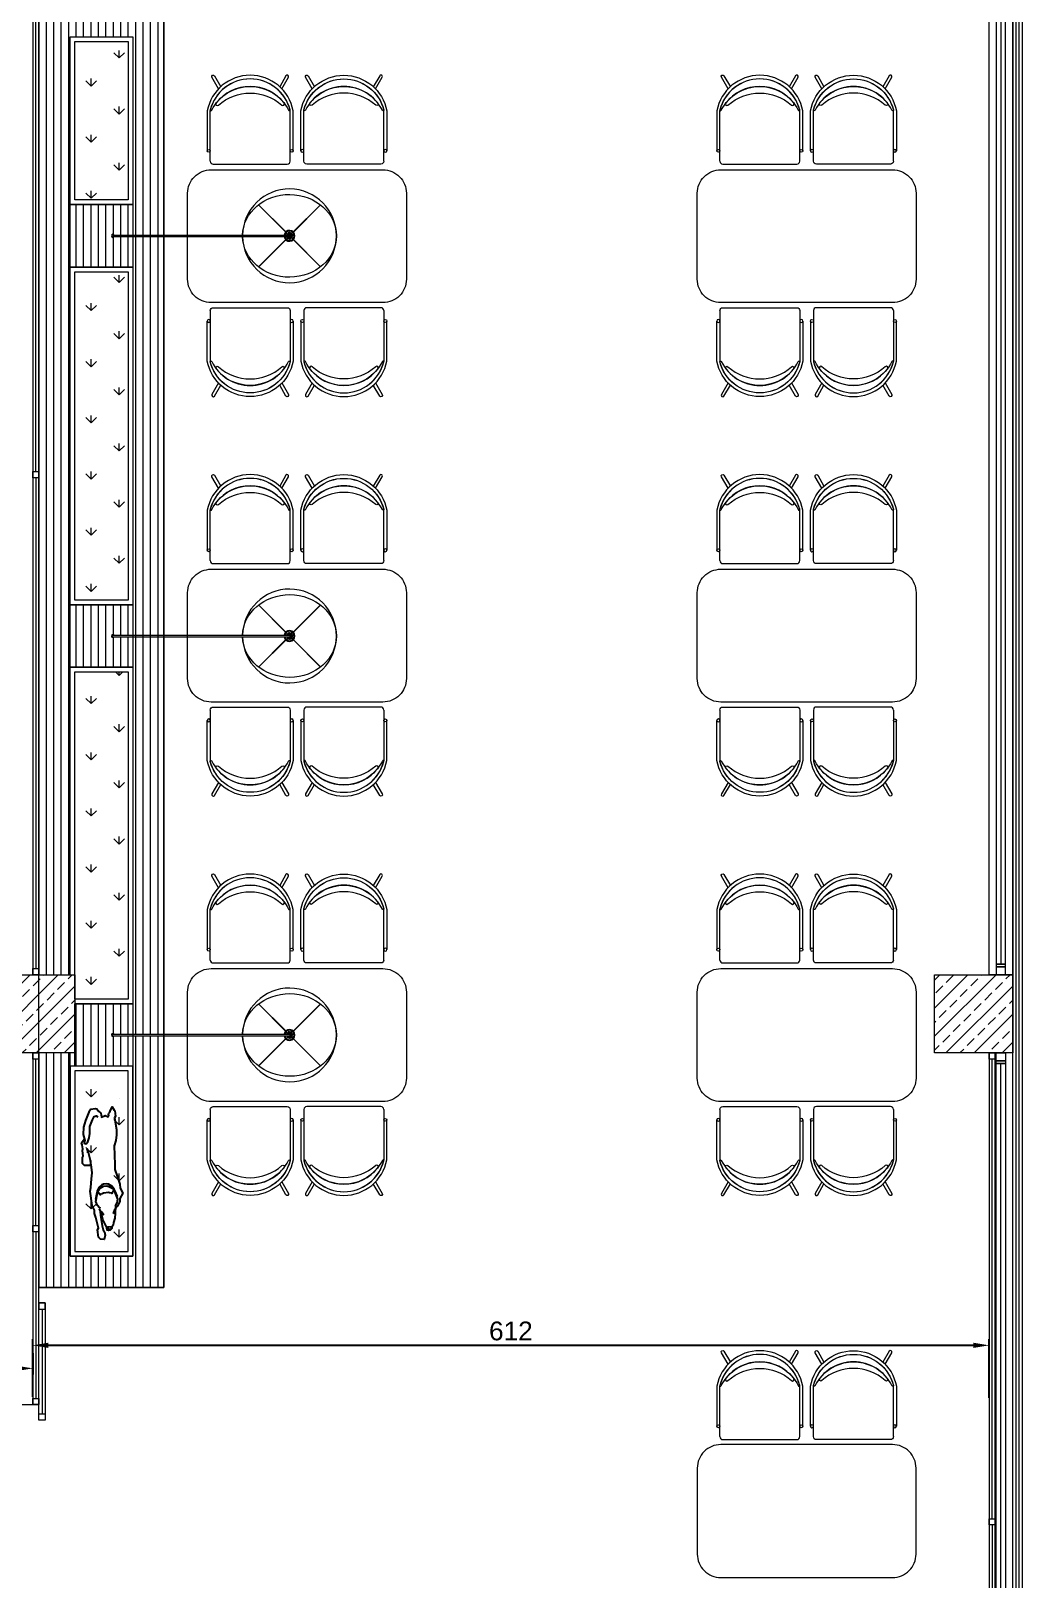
# Model space of a CAD drawing. Header units: millimetres. Extents: x 7998 to 72132, y -12523 to 5591.
# Drawn here: x 66490 to 67124, y -8906 to -7916 of the extents above; entities that cross this region are included whole.
import ezdxf

# ---------------------------------------------------------------- set-up
doc = ezdxf.new("R2010")
doc.units = ezdxf.units.MM
for name, color, linetype, lineweight in [('Xray_Area', 149, 'Continuous', 50), ('Xray_Concrete Arme Column', 8, 'Continuous', 35), ('Xray_Furniture Temporary', 23, 'Continuous', 15), ('Xray_Partition Wall', 254, 'Continuous', 25), ('Xray_Plant', 75, 'Continuous', 9), ('Xray_Slab', 165, 'Continuous', 15), ('Xray_Window', 153, 'Continuous', 20)]:
    doc.layers.add(name, color=color, linetype=linetype, lineweight=lineweight)
doc.layers.add('Xray_Column Scan', color=7, linetype='Continuous', lineweight=13, true_color=0x525252)
doc.layers.add('Xray_Door', color=155, linetype='Continuous')
doc.styles.get("Standard").update_dxf_attribs({"font": 'arial.ttf'})
doc.dimstyles.new('IC OLCU', dxfattribs={"dimtxt": 12, "dimasz": 10, "dimexe": 4, "dimexo": 5, "dimgap": 3, "dimtad": 1, "dimdec": 0, "dimtxsty": 'Standard', "dimcen": 5, "dimdle": 10, "dimclrd": 154, "dimclre": 154, "dimclrt": 151, "dimadec": 0, "dimazin": 0, "dimtfac": 1, "dimtdec": 0, "dimtmove": 0, "dimatfit": 3, "dimfxl": 1, "dimarcsym": 0})
pattern_1 = [(90, (10707.061, -12513.293), (-17.960512, 17.960512), [4.7625, -31.158524]), (45, (10707.06, -12513.293), (-17.960512, 17.960512), [4.7625, -20.6375]), (135, (10707.06, -12513.293), (-17.960512, -17.960512), [4.7625, -20.6375])]
pattern_2 = [(90, (10707.061, -12513.293), (-4.7625, 3e-16), [])]

# ---------------------------------------------------------------- blocks, each defined once
blk = doc.blocks.new('SANDALYEÜ')
at = {"layer": 'Xray_Furniture Temporary'}
for p, q in [((55232.1, 5077.6), (55182.1, 5077.6)), ((55180.1, 5075.6), (55180.1, 5041.3)), ((55234.1, 5075.6), (55234.1, 5041.3))]:
    blk.add_line(p, q, dxfattribs=at)
for points in [[(55178.1, 5068.6), (55178.1, 5041.6, 0.827586), (55236.1, 5041.6), (55236.1, 5068.6)], [(55185.8, 5026.8), (55181.3, 5019, 1), (55183, 5018), (55187.2, 5025.4)], [(55228.5, 5026.8), (55233, 5019, -1), (55231.3, 5018), (55227, 5025.4)]]:
    blk.add_lwpolyline(points, format="xyb", dxfattribs=at)
for points in [[(55234.1, 5041, 0.898684), (55233.1, 5041.2, -0.619296), (55181.2, 5041.2, 0.898684), (55180.2, 5041, 0.775257)], [(55185.7, 5037.8, 0.913533), (55184.2, 5036.4, 0.490973), (55230.1, 5036.4, 0.913533), (55228.6, 5037.8, -0.383369)]]:
    blk.add_lwpolyline(points, format="xyb", close=True, dxfattribs=at)
for centre in [(55179.1, 5068.6), (55235.1, 5068.6)]:
    blk.add_circle(centre, 1, dxfattribs=at)
for centre, radius, start, end in [((55182.1, 5075.6), 2, 90, 180), ((55232.1, 5075.6), 2, 0, 90), ((55207.1, 5047.9), 27.8, 193.7703, 346.2297)]:
    blk.add_arc(centre, radius, start, end, dxfattribs=at)
blk = doc.blocks.new('02PDOG01')
at = {"color": 0, "linetype": 'ByBlock'}
for p, q in [((-5.45, 1.91), (-6.34, 2.11)), ((-5.79, -2.34), (-6.51, -2.58)), ((-36.88, -6.77), (-36.88, -6.77))]:
    blk.add_line(p, q, dxfattribs=at)
for points in [[(-34.81, 1.55), (-34.81, 0.32), (-34.69, -0.19), (-34.03, -0.55), (-33.35, -1.13), (-32.19, -1.25), (-32.56, -2.36), (-32.1, -3.16), (-32.57, -3.39), (-32.79, -3.28), (-33.15, -3.4), (-33.39, -3.76), (-33.62, -3.88), (-34.81, -4.61), (-33.81, -5.04), (-33.62, -5.2), (-32.08, -5.27), (-31.57, -4.94), (-28.26, -5.15), (-26.75, -4.98), (-25.15, -4.55), (-23.74, -3.91), (-18.38, -3.52), (-16.96, -3.4), (-15.05, -3.88), (-12.67, -4.34), (-11.6, -4.35), (-10.05, -4.89), (-8.69, -3.96), (-7.79, -3.83), (-6.6, -3.04), (-6.17, -2.51), (-5.79, -2.34), (-5.57, -2.28), (-4.58, -2.16), (-3.27, -1.88), (-2.03, -1.42), (-1.36, -1.18), (-0.77, -0.78), (-0.44, -0.71), (-0.29, -0.54), (0.04, -0.18), (0.04, 0.29), (-0.08, 0.62), (-0.77, 0.68), (-0.89, 0.64), (-1.84, 1.01), (-3.27, 1.51), (-4.46, 1.72), (-5.45, 1.91), (-5.54, 2.07), (-4.46, 2.05), (-3.27, 1.96), (-1.48, 1.9), (-0.29, 1.72), (0.3, 1.48), (1.25, 1.36), (2.44, 1.74), (2.21, 2.8), (1.61, 3.29), (-0.53, 3.36), (-0.88, 3.05), (-3.27, 3.33), (-3.98, 3.42), (-4.93, 3.6), (-5.17, 3.68), (-6.13, 3.62), (-6.96, 3.92), (-6.96, 3.92), (-7.55, 4.12), (-11.6, 4.24), (-12.67, 3.97), (-15.05, 3.5), (-16.72, 3.15), (-18.38, 3.15), (-20.33, 3.23), (-18.86, 3.39), (-19.1, 5.05), (-19.69, 5.53), (-21.39, 5.41), (-21.72, 5.17), (-23.4, 5.17), (-23.87, 5), (-24.94, 5.12), (-25.53, 5.25), (-26.51, 4.38)], [(-34.81, 1.55), (-33.98, 2.18), (-31.71, 3.37), (-29.93, 4.17), (-27.91, 4.46), (-26.12, 4.23), (-25.41, 4.44), (-25.15, 3.91), (-25.64, 3.35), (-26.72, 2.89), (-27.91, 2.56), (-29.93, 2.36), (-31.71, 1.38), (-32.66, 0.85), (-32.79, 0.19), (-32.43, -0.18)], [(-20.33, 3.23), (-23.03, 3.53), (-23.66, 3.83), (-22.51, 3.81)], [(-6.94, 2.01), (-6.68, 2.09), (-7.4, 2.65), (-8.51, 2.95), (-10.53, 2.38), (-10.77, 2.26), (-10.98, 1.91), (-10.29, 1.46), (-10.65, 1.46)], [(-10.5, 1.09), (-10.77, 0.53), (-10.77, -0.9), (-10.5, -1.46)], [(-6.94, -2.37), (-6.68, -2.46), (-7.55, -3.04), (-8.57, -3.3), (-10.53, -2.75), (-10.77, -2.63), (-10.98, -2.28), (-10.29, -1.83), (-10.65, -1.83)]]:
    blk.add_lwpolyline(points, dxfattribs=at)
for points in [[(-9.34, -3.21), (-11.48, -2.63), (-12.38, -2.06), (-13.03, -1.14), (-13.23, -0.66), (-13.23, 0.29), (-13.03, 0.77), (-12.38, 1.69), (-11.48, 2.26), (-9.34, 2.85), (-9.19, 2.85), (-11.05, 2.26), (-11.83, 1.69), (-12.43, 0.77), (-12.67, 0.29), (-12.67, -0.66), (-12.43, -1.14), (-11.83, -2.06), (-11.05, -2.63)], [(-5.59, 1.74), (-5.1, 1.78), (-4.64, 1.23)], [(-0.89, 0.41), (-0.29, 0.17), (-0.29, -0.54), (-0.89, -0.78)], [(-4.64, -1.6), (-5.1, -2.15), (-5.59, -2.11)]]:
    blk.add_lwpolyline(points, close=True, dxfattribs=at)
blk = doc.blocks.new('*D2713')
at = {"color": 154, "lineweight": -2, "transparency": 16777216}
for p, q in [((66491.01, -8789.9), (66491.01, -8752.97)), ((67103.11, -8790.55), (67103.11, -8752.97)), ((66501.01, -8756.97), (67093.11, -8756.97))]:
    blk.add_line(p, q, dxfattribs=at)
at = {"color": 154, "transparency": 16777216}
for points in [[(66501.01, -8755.31), (66501.01, -8758.64), (66491.01, -8756.97)], [(67093.11, -8755.31), (67093.11, -8758.64), (67103.11, -8756.97)]]:
    blk.add_solid(points, dxfattribs=at)
at = {"layer": 'Defpoints', "color": 0, "transparency": 16777216}
for p in [(67103.11, -8756.97), (66491.01, -8794.9), (67103.11, -8795.55)]:
    blk.add_point(p, dxfattribs=at)
at = {"color": 151, "lineweight": 0, "transparency": 16777216, "insert": (66797.06, -8747.84), "char_height": 12, "attachment_point": 5}
blk.add_mtext('612', dxfattribs=at)
blk = doc.blocks.new('*D2714')
at = {"color": 154, "lineweight": -2, "transparency": 16777216}
for p, q in [((65639.38, -8761.74), (65639.38, -8775.71)), ((66491.01, -8761.97), (66491.01, -8775.71)), ((66481.01, -8771.71), (65649.38, -8771.71))]:
    blk.add_line(p, q, dxfattribs=at)
at = {"color": 154, "transparency": 16777216}
for points in [[(65649.38, -8770.05), (65649.38, -8773.38), (65639.38, -8771.71)], [(66481.01, -8770.05), (66481.01, -8773.38), (66491.01, -8771.71)]]:
    blk.add_solid(points, dxfattribs=at)
at = {"layer": 'Defpoints', "color": 0, "transparency": 16777216}
for p in [(65639.38, -8756.74), (66491.01, -8756.97), (65639.38, -8771.71)]:
    blk.add_point(p, dxfattribs=at)
at = {"color": 151, "lineweight": 0, "transparency": 16777216, "insert": (66065.2, -8762.59), "char_height": 12, "attachment_point": 5}
blk.add_mtext('852', dxfattribs=at)

msp = doc.modelspace()

# ---------------------------------------------------------------- hatches: boundary and pattern name
at = {"layer": 'Xray_Column Scan', "linetype": 'Continuous', "lineweight": 0}
h = msp.add_hatch(dxfattribs=at)
h.set_pattern_fill('ANSI33', color=256, scale=2)
h.set_pattern_definition([(45, (56233.489, -20356.314), (-8.980256, 8.980256), []), (45, (56242.469, -20356.314), (-8.980256, 8.980256), [6.35, -3.175])])
h.paths.add_polyline_path([(66468.01, -8569.9), (66468.01, -8519.9), (66518.01, -8519.9), (66518.01, -8569.9)])
h = msp.add_hatch(dxfattribs=at)
h.set_pattern_fill('ANSI33', color=256, scale=2)
h.set_pattern_definition([(45, (56833.708, -20356.314), (-8.980256, 8.980256), []), (45, (56842.688, -20356.314), (-8.980256, 8.980256), [6.35, -3.175])])
h.paths.add_polyline_path([(67068.23, -8569.9), (67068.23, -8519.9), (67118.23, -8519.9), (67118.23, -8569.9)])
at = {"layer": 'Xray_Furniture Temporary', "lineweight": 0, "transparency": 33554610}
h = msp.add_hatch(dxfattribs=at)
h.set_pattern_fill('LINE', color=256, scale=1.5, angle=90)
h.set_pattern_definition(pattern_2)
h.paths.add_polyline_path([(66575.01, -8558.91), (66555.01, -8558.91), (66555.01, -8578.41), (66555.01, -8699.88), (66515.01, -8699.88), (66515.01, -8578.41), (66515.01, -8569.9), (66495.01, -8569.9), (66495.01, -8719.88), (66575.01, -8719.88)])
h.paths.add_polyline_path([(66575.01, -7879.87), (66495.01, -7879.87), (66495.01, -8519.9), (66515.01, -8519.9), (66515.01, -7919.9), (66555.01, -7919.9), (66555.01, -8557.91), (66575.01, -8557.91)])
h.paths.add_polyline_path([(66555.01, -8538.41), (66518.01, -8538.41), (66518.01, -8578.41), (66555.01, -8578.41), (66555.01, -8558.91), (66543.12, -8558.91, -0.256376), (66542.29, -8559.41, -0.957168), (66542.29, -8557.41, -0.256376), (66543.12, -8557.91), (66555.01, -8557.91)])
h = msp.add_hatch(dxfattribs=at)
h.set_pattern_fill('LINE', color=256, scale=1.5, angle=90)
h.set_pattern_definition(pattern_2)
h.paths.add_polyline_path([(66542.29, -8046.15, -0.256376), (66543.12, -8046.65), (66555.01, -8046.65), (66555.01, -8027.15), (66515.01, -8027.15), (66515.01, -8067.15), (66555.01, -8067.15), (66555.01, -8047.65), (66543.12, -8047.65, -0.256376), (66542.29, -8048.15, -0.957168)])
h = msp.add_hatch(dxfattribs=at)
h.set_pattern_fill('LINE', color=256, scale=1.5, angle=90)
h.set_pattern_definition(pattern_2)
h.paths.add_polyline_path([(66542.29, -8302.17, -0.256376), (66543.12, -8302.67), (66555.01, -8302.67), (66555.01, -8283.17), (66515.01, -8283.17), (66515.01, -8323.17), (66555.01, -8323.17), (66555.01, -8303.67), (66543.12, -8303.67, -0.256376), (66542.29, -8304.17, -0.957168)])
at = {"layer": 'Xray_Plant', "lineweight": 0, "transparency": 33554602}
h = msp.add_hatch(dxfattribs=at)
h.set_pattern_fill('GRASS', color=256)
h.set_pattern_definition(pattern_1)
h.paths.add_polyline_path([(66552.01, -8070.15), (66518.01, -8070.15), (66518.01, -8280.17), (66552.01, -8280.17)])
h.paths.add_polyline_path([(66518.01, -8024.15), (66552.01, -8024.15), (66552.01, -7922.9), (66518.01, -7922.9)])
h = msp.add_hatch(dxfattribs=at)
h.set_pattern_fill('GRASS', color=256)
h.set_pattern_definition(pattern_1)
h.paths.add_polyline_path([(66552.01, -8326.17), (66518.01, -8326.17), (66518.01, -8535.41), (66552.01, -8535.41)])
h = msp.add_hatch(dxfattribs=at)
h.set_pattern_fill('GRASS', color=256)
h.set_pattern_definition(pattern_1)
h.paths.add_polyline_path([(66518.01, -8696.88), (66552.01, -8696.88), (66552.01, -8581.41), (66518.01, -8581.41)])

# ---------------------------------------------------------------- linework, layer by layer
at = {"layer": 'Xray_Area', "linetype": 'Continuous', "lineweight": 0}
msp.add_lwpolyline([(64118.23, -10519.9), (67118.23, -10519.9), (67118.23, -7439.9), (65519.02, -7439.9), (65519.02, -6829.9), (64118.02, -6829.9), (64118.23, -10519.9)], dxfattribs=at)
at = {"layer": 'Xray_Concrete Arme Column', "linetype": 'Continuous', "lineweight": 0}
for points in [[(67118.23, -9754.87), (67118.23, -7824.9)], [(66468.01, -8569.9), (66468.01, -8519.9), (66518.01, -8519.9), (66518.01, -8569.9), (66468.01, -8569.9)], [(67068.23, -8569.9), (67068.23, -8519.9), (67118.23, -8519.9), (67118.23, -8569.9), (67068.23, -8569.9)]]:
    msp.add_lwpolyline(points, dxfattribs=at)
at = {"layer": 'Xray_Door', "lineweight": 0}
for p, q in [((67110.73, -7886.73), (67110.73, -8513.04)), ((67110.73, -9163.04), (67110.73, -8576.76))]:
    msp.add_line(p, q, dxfattribs=at)
for points in [[(67107.73, -7886.73), (67107.73, -8513.04), (67113.73, -8513.04), (67113.73, -7886.73), (67107.73, -7886.73)], [(67107.73, -9163.04), (67107.73, -8576.76), (67113.73, -8576.76), (67113.73, -9163.04), (67107.73, -9163.04)]]:
    msp.add_lwpolyline(points, dxfattribs=at)
for points in [[(67107.73, -8513.04), (67107.73, -8514.77), (67113.73, -8514.77), (67113.73, -8513.04)], [(67107.73, -8514.77), (67107.73, -8519.9), (67113.73, -8519.9), (67113.73, -8514.77)], [(67107.73, -8575.03), (67107.73, -8569.9), (67113.73, -8569.9), (67113.73, -8575.03)], [(67107.73, -8576.76), (67107.73, -8575.03), (67113.73, -8575.03), (67113.73, -8576.76)]]:
    msp.add_lwpolyline(points, close=True, dxfattribs=at)
at = {"layer": 'Xray_Furniture Temporary', "linetype": 'Continuous', "lineweight": 0}
for p, q in [((66652.86, -8044.68), (66635.49, -8027.31)), ((66652.95, -8044.59), (66635.58, -8027.22)), ((66675.17, -8027.31), (66657.8, -8044.67)), ((66675.26, -8027.4), (66657.89, -8044.77)), ((66542.29, -8046.65), (66655.29, -8046.65)), ((66542.29, -8047.65), (66655.29, -8047.65)), ((66652.85, -8049.62), (66635.48, -8066.99)), ((66652.95, -8049.72), (66635.58, -8067.09)), ((66653.63, -8046.36), (66653.43, -8046.27)), ((66653.43, -8048.04), (66653.63, -8047.95)), ((66653.85, -8045.67), (66654.01, -8045.83)), ((66653.85, -8048.64), (66654.01, -8048.48)), ((66654.44, -8045.25), (66654.54, -8045.45)), ((66654.44, -8049.06), (66654.54, -8048.85)), ((66655.33, -8045.28), (66655.33, -8045.05)), ((66655.33, -8049.25), (66655.33, -8049.03)), ((66656.13, -8045.45), (66656.22, -8045.25)), ((66656.13, -8048.85), (66656.22, -8049.06)), ((66656.66, -8045.83), (66656.82, -8045.67)), ((66656.66, -8048.48), (66656.82, -8048.64)), ((66657.03, -8046.36), (66657.24, -8046.27)), ((66657.24, -8048.04), (66657.03, -8047.95)), ((66657.21, -8047.15), (66657.43, -8047.15)), ((66675.18, -8067), (66657.81, -8049.63)), ((66675.27, -8066.9), (66657.9, -8049.53)), ((66652.86, -8300.69), (66635.49, -8283.32)), ((66652.95, -8300.6), (66635.58, -8283.23)), ((66675.17, -8283.32), (66657.8, -8300.69)), ((66675.26, -8283.41), (66657.89, -8300.78)), ((66542.29, -8302.67), (66655.29, -8302.67)), ((66542.29, -8303.67), (66655.29, -8303.67)), ((66652.85, -8305.64), (66635.48, -8323)), ((66652.95, -8305.73), (66635.58, -8323.1)), ((66653.63, -8302.37), (66653.43, -8302.28)), ((66653.43, -8304.05), (66653.63, -8303.96)), ((66653.85, -8301.68), (66654.01, -8301.84)), ((66653.85, -8304.65), (66654.01, -8304.49)), ((66654.44, -8301.26), (66654.54, -8301.47)), ((66654.44, -8305.07), (66654.54, -8304.87)), ((66655.33, -8301.29), (66655.33, -8301.07)), ((66655.33, -8305.27), (66655.33, -8305.04)), ((66656.13, -8301.47), (66656.22, -8301.26)), ((66656.13, -8304.87), (66656.22, -8305.07)), ((66656.66, -8301.84), (66656.82, -8301.68)), ((66656.66, -8304.49), (66656.82, -8304.65)), ((66657.03, -8302.37), (66657.24, -8302.28)), ((66657.24, -8304.05), (66657.03, -8303.96)), ((66657.21, -8303.17), (66657.43, -8303.17)), ((66675.18, -8323.01), (66657.81, -8305.64)), ((66675.27, -8322.91), (66657.9, -8305.54)), ((66652.86, -8555.93), (66635.49, -8538.57)), ((66652.95, -8555.84), (66635.58, -8538.47)), ((66675.17, -8538.56), (66657.8, -8555.93)), ((66675.26, -8538.66), (66657.89, -8556.03)), ((66653.85, -8556.92), (66654.01, -8557.08)), ((66654.44, -8556.51), (66654.54, -8556.71)), ((66655.33, -8556.53), (66655.33, -8556.31)), ((66656.13, -8556.71), (66656.22, -8556.51)), ((66656.66, -8557.08), (66656.82, -8556.92)), ((66542.29, -8557.91), (66655.29, -8557.91)), ((66542.29, -8558.91), (66655.29, -8558.91)), ((66652.85, -8560.88), (66635.48, -8578.25)), ((66652.95, -8560.97), (66635.58, -8578.34)), ((66653.63, -8557.62), (66653.43, -8557.52)), ((66653.43, -8559.3), (66653.63, -8559.2)), ((66653.85, -8559.89), (66654.01, -8559.74)), ((66654.44, -8560.31), (66654.54, -8560.11)), ((66655.33, -8560.51), (66655.33, -8560.29)), ((66656.13, -8560.11), (66656.22, -8560.31)), ((66656.66, -8559.74), (66656.82, -8559.89)), ((66657.03, -8557.62), (66657.24, -8557.52)), ((66657.24, -8559.3), (66657.03, -8559.2)), ((66657.21, -8558.41), (66657.43, -8558.41)), ((66675.18, -8578.25), (66657.81, -8560.88)), ((66675.27, -8578.16), (66657.9, -8560.79))]:
    msp.add_line(p, q, dxfattribs=at)
at = {"layer": 'Xray_Furniture Temporary', "lineweight": 0, "transparency": 33554610}
for points in [[(66575.01, -7879.87), (66495.01, -7879.87), (66495.01, -8519.9), (66518.01, -8519.9), (66518.01, -8569.9), (66495.01, -8569.9), (66495.01, -8719.88), (66575.01, -8719.88), (66575.01, -7879.87)], [(66515.01, -8519.9), (66515.01, -7919.9), (66555.01, -7919.9), (66555.01, -8699.88), (66515.01, -8699.88), (66515.01, -8569.9)], [(66515.01, -8519.9), (66515.01, -8323.17), (66555.01, -8323.17), (66555.01, -8538.41), (66518.01, -8538.41)]]:
    msp.add_lwpolyline(points, dxfattribs=at)
for points in [[(66575.01, -8719.88), (66495.01, -8719.88), (66495.01, -7879.87), (66575.01, -7879.87)], [(66515.01, -7919.9), (66555.01, -7919.9), (66555.01, -8027.15), (66515.01, -8027.15)], [(66518.01, -7922.9), (66552.01, -7922.9), (66552.01, -8024.15), (66518.01, -8024.15)], [(66555.01, -8067.15), (66515.01, -8067.15), (66515.01, -8027.15), (66555.01, -8027.15)], [(66515.01, -8027.15), (66555.01, -8027.15), (66555.01, -8067.15), (66515.01, -8067.15)], [(66515.01, -8067.15), (66555.01, -8067.15), (66555.01, -8283.17), (66515.01, -8283.17)], [(66518.01, -8070.15), (66552.01, -8070.15), (66552.01, -8280.17), (66518.01, -8280.17)], [(66555.01, -8323.17), (66515.01, -8323.17), (66515.01, -8283.17), (66555.01, -8283.17)], [(66515.01, -8283.17), (66555.01, -8283.17), (66555.01, -8323.17), (66515.01, -8323.17)], [(66518.01, -8326.17), (66552.01, -8326.17), (66552.01, -8535.41), (66518.01, -8535.41)], [(66555.01, -8578.41), (66515.01, -8578.41), (66515.01, -8699.88), (66555.01, -8699.88)], [(66552.01, -8581.41), (66518.01, -8581.41), (66518.01, -8696.88), (66552.01, -8696.88)]]:
    msp.add_lwpolyline(points, close=True, dxfattribs=at)
at = {"layer": 'Xray_Furniture Temporary', "lineweight": 0}
for points in [[(66590.16, -8074.9), (66590.16, -8019.9, -0.414214), (66605.16, -8004.9), (66715.16, -8004.9, -0.414214), (66730.16, -8019.9), (66730.16, -8074.9, -0.414214), (66715.16, -8089.9), (66605.16, -8089.9, -0.414214)], [(66916.36, -8074.9), (66916.36, -8019.9, -0.414214), (66931.36, -8004.9), (67041.36, -8004.9, -0.414214), (67056.36, -8019.9), (67056.36, -8074.9, -0.414214), (67041.36, -8089.9), (66931.36, -8089.9, -0.414214)], [(66590.16, -8330.43), (66590.16, -8275.43, -0.414214), (66605.16, -8260.43), (66715.16, -8260.43, -0.414214), (66730.16, -8275.43), (66730.16, -8330.43, -0.414214), (66715.16, -8345.43), (66605.16, -8345.43, -0.414214)], [(66916.36, -8330.43), (66916.36, -8275.43, -0.414214), (66931.36, -8260.43), (67041.36, -8260.43, -0.414214), (67056.36, -8275.43), (67056.36, -8330.43, -0.414214), (67041.36, -8345.43), (66931.36, -8345.43, -0.414214)], [(66590.16, -8585.95), (66590.16, -8530.95, -0.414214), (66605.16, -8515.95), (66715.16, -8515.95, -0.414214), (66730.16, -8530.95), (66730.16, -8585.95, -0.414214), (66715.16, -8600.95), (66605.16, -8600.95, -0.414214)], [(66916.36, -8585.95), (66916.36, -8530.95, -0.414214), (66931.36, -8515.95), (67041.36, -8515.95, -0.414214), (67056.36, -8530.95), (67056.36, -8585.95, -0.414214), (67041.36, -8600.95), (66931.36, -8600.95, -0.414214)], [(66916.36, -8835.5), (66916.36, -8890.5, 0.414214), (66931.36, -8905.5), (67041.36, -8905.5, 0.414214), (67056.36, -8890.5), (67056.36, -8835.5, 0.414214), (67041.36, -8820.5), (66931.36, -8820.5, 0.414214)]]:
    msp.add_lwpolyline(points, format="xyb", close=True, dxfattribs=at)
at = {"layer": 'Xray_Furniture Temporary', "linetype": 'Continuous', "lineweight": 0}
for centre, radius, start, end in [((66655.33, -8047.15), 30, 180.95497, 179.04503), ((66542.34, -8047.15), 1, 92.5074, 267.4926), ((66542.35, -8047.15), 0.503, 95.85308, 264.14692), ((66542.25, -8047.15), 1, 29.96818, 87.48639), ((66542.25, -8047.15), 1, 272.51361, 330.03182), ((66655.33, -8047.15), 3.5, 188.21321, 171.78679), ((66655.33, -8047.15), 3.03, 189.50697, 170.49303), ((66655.33, -8047.15), 2.1, 193.77341, 205), ((66655.33, -8047.15), 2.1, 135, 155), ((66655.33, -8047.15), 1.88, 155, 164.5425), ((66655.33, -8047.15), 1.88, 205, 225), ((66655.33, -8047.15), 1.68, 197.34758, 162.65242), ((66655.33, -8047.15), 2.1, 225, 245), ((66655.33, -8047.15), 1.88, 115, 135), ((66655.33, -8047.15), 1.29, 202.75051, 157.24949), ((66655.33, -8047.15), 2.1, 90, 115), ((66655.33, -8047.15), 0.946, 211.90532, 148.09468), ((66655.33, -8047.15), 1.88, 245, 270), ((66655.33, -8047.15), 0.502, 265.49062, 94.50938), ((66655.33, -8047.15), 1.88, 65, 90), ((66655.33, -8047.15), 2.1, 270, 295), ((66655.33, -8047.15), 1.88, 295, 315), ((66655.33, -8047.15), 2.1, 45, 65), ((66655.33, -8047.15), 1.88, 25, 45), ((66655.33, -8047.15), 2.1, 315, 335), ((66655.33, -8047.15), 1.88, 335, 0), ((66655.33, -8047.15), 2.1, 0, 25), ((66655.33, -8303.17), 30, 180.95497, 179.04503), ((66655.33, -8303.17), 3.5, 188.21321, 171.78679), ((66542.34, -8303.17), 1, 92.5074, 267.4926), ((66542.35, -8303.17), 0.503, 95.85308, 264.14692), ((66542.25, -8303.17), 1, 29.96818, 87.48639), ((66542.25, -8303.17), 1, 272.51361, 330.03182), ((66655.33, -8303.17), 3.03, 189.50697, 170.49303), ((66655.33, -8303.17), 2.1, 193.77341, 205), ((66655.33, -8303.17), 2.1, 135, 155), ((66655.33, -8303.17), 1.88, 155, 164.5425), ((66655.33, -8303.17), 1.88, 205, 225), ((66655.33, -8303.17), 1.68, 197.34758, 162.65242), ((66655.33, -8303.17), 2.1, 225, 245), ((66655.33, -8303.17), 1.88, 115, 135), ((66655.33, -8303.17), 1.29, 202.75051, 157.24949), ((66655.33, -8303.17), 2.1, 90, 115), ((66655.33, -8303.17), 0.946, 211.90532, 148.09468), ((66655.33, -8303.17), 1.88, 245, 270), ((66655.33, -8303.17), 0.502, 265.49062, 94.50938), ((66655.33, -8303.17), 1.88, 65, 90), ((66655.33, -8303.17), 2.1, 270, 295), ((66655.33, -8303.17), 1.88, 295, 315), ((66655.33, -8303.17), 2.1, 45, 65), ((66655.33, -8303.17), 1.88, 25, 45), ((66655.33, -8303.17), 2.1, 315, 335), ((66655.33, -8303.17), 1.88, 335, 0), ((66655.33, -8303.17), 2.1, 0, 25), ((66655.33, -8558.41), 30, 180.95497, 179.04503), ((66655.33, -8558.41), 3.5, 188.21321, 171.78679), ((66655.33, -8558.41), 3.03, 189.50697, 170.49303), ((66655.33, -8558.41), 2.1, 135, 155), ((66655.33, -8558.41), 1.68, 197.34758, 162.65242), ((66655.33, -8558.41), 1.88, 115, 135), ((66655.33, -8558.41), 1.29, 202.75051, 157.24949), ((66655.33, -8558.41), 2.1, 90, 115), ((66655.33, -8558.41), 1.88, 65, 90), ((66655.33, -8558.41), 2.1, 45, 65), ((66655.33, -8558.41), 1.88, 25, 45), ((66542.34, -8558.41), 1, 92.5074, 267.4926), ((66542.35, -8558.41), 0.503, 95.85308, 264.14692), ((66542.25, -8558.41), 1, 29.96818, 87.48639), ((66542.25, -8558.41), 1, 272.51361, 330.03182), ((66655.33, -8558.41), 2.1, 193.77341, 205), ((66655.33, -8558.41), 1.88, 155, 164.5425), ((66655.33, -8558.41), 1.88, 205, 225), ((66655.33, -8558.41), 2.1, 225, 245), ((66655.33, -8558.41), 0.946, 211.90532, 148.09468), ((66655.33, -8558.41), 1.88, 245, 270), ((66655.33, -8558.41), 0.502, 265.49062, 94.50938), ((66655.33, -8558.41), 2.1, 270, 295), ((66655.33, -8558.41), 1.88, 295, 315), ((66655.33, -8558.41), 2.1, 315, 335), ((66655.33, -8558.41), 1.88, 335, 0), ((66655.33, -8558.41), 2.1, 0, 25)]:
    msp.add_arc(centre, radius, start, end, dxfattribs=at)
at = {"layer": 'Xray_Furniture Temporary', "linetype": 'Continuous', "lineweight": 0, "extrusion": (0, 0, -1)}
for centre in [(66655.33, -8047.15), (66655.33, -8303.17), (66655.33, -8558.41)]:
    msp.add_ellipse(centre, major_axis=(-30, 0), ratio=0.882006, start_param=0.018899, end_param=6.264287, dxfattribs=at)
at = {"layer": 'Xray_Partition Wall', "lineweight": 0}
for points in [[(67103.23, -7879.87), (67118.23, -7879.87), (67118.23, -8519.9), (67103.23, -8519.9)], [(67103.23, -9169.9), (67118.23, -9169.9), (67118.23, -8569.9), (67103.23, -8569.9)]]:
    msp.add_lwpolyline(points, close=True, dxfattribs=at)
at = {"layer": 'Xray_Slab', "linetype": 'Continuous', "lineweight": 0}
for points in [[(64112.23, -6823.9), (65525.02, -6823.9), (65525.02, -7433.36), (67124.23, -7433.9), (67124.23, -10525.9), (64112.23, -10525.9)], [(64114.23, -6825.9), (65523.02, -6825.9), (65523.02, -7435.36), (67122.23, -7435.9), (67122.23, -10523.9), (64114.23, -10523.9)], [(64116.23, -6827.9), (65521.02, -6827.9), (65521.02, -7437.36), (67120.23, -7437.9), (67120.23, -10521.9), (64116.23, -10521.9)]]:
    msp.add_lwpolyline(points, close=True, dxfattribs=at)
msp.add_lwpolyline([(65918.01, -7879.87), (65637.89, -7879.87), (65637.97, -8744.93, 0.414188), (65687.97, -8794.93), (66491.01, -8794.9)], format="xyb", dxfattribs=at)
at = {"layer": 'Xray_Window', "lineweight": 0}
for p, q in [((66493.01, -8197.89), (66493.01, -7883.87)), ((66493.01, -8201.89), (66493.01, -8515.9)), ((66493.01, -8680.4), (66493.01, -8573.9)), ((67105.11, -8867.9), (67105.11, -8573.9)), ((66493.01, -8684.4), (66493.01, -8790.9)), ((66497.01, -8733.88), (66497.01, -8800.88)), ((67105.11, -8871.9), (67105.11, -9165.9))]:
    msp.add_line(p, q, dxfattribs=at)
for points in [[(66491.01, -8519.9), (66495.01, -8519.9), (66495.01, -7879.87), (66491.01, -7879.87)], [(66491.01, -8201.89), (66491.01, -8197.89), (66495.01, -8197.89), (66495.01, -8201.89)], [(66491.01, -8519.9), (66491.01, -8515.9), (66495.01, -8515.9), (66495.01, -8519.9)], [(66555.01, -8578.41), (66518.01, -8578.41), (66518.01, -8538.41), (66555.01, -8538.41)], [(66491.01, -8794.9), (66495.01, -8794.9), (66495.01, -8569.9), (66491.01, -8569.9)], [(66491.01, -8573.9), (66491.01, -8569.9), (66495.01, -8569.9), (66495.01, -8573.9)], [(67103.11, -9169.9), (67107.11, -9169.9), (67107.11, -8569.9), (67103.11, -8569.9)], [(67103.11, -8573.9), (67103.11, -8569.9), (67107.11, -8569.9), (67107.11, -8573.9)], [(66491.01, -8684.4), (66491.01, -8680.4), (66495.01, -8680.4), (66495.01, -8684.4)], [(66499.01, -8804.88), (66495.01, -8804.88), (66495.01, -8729.88), (66499.01, -8729.88)], [(66495.01, -8729.88), (66495.01, -8733.88), (66499.01, -8733.88), (66499.01, -8729.88)], [(66491.01, -8794.9), (66491.01, -8790.9), (66495.01, -8790.9), (66495.01, -8794.9)], [(66495.01, -8804.88), (66495.01, -8800.88), (66499.01, -8800.88), (66499.01, -8804.88)], [(67103.11, -8871.9), (67103.11, -8867.9), (67107.11, -8867.9), (67107.11, -8871.9)]]:
    msp.add_lwpolyline(points, close=True, dxfattribs=at)

# ---------------------------------------------------------------- block references
at = {"lineweight": 0, "xscale": -2.250000000000002, "yscale": 2.250000000000001, "zscale": 2.250000000000001, "rotation": 96.21833780071736}
msp.add_blockref('02PDOG01', (66540.09, -8683.34), dxfattribs=at)
at = {"layer": 'Xray_Furniture Temporary', "linetype": 'Continuous', "lineweight": 0, "yscale": 0.9482758620689659, "zscale": 0.9482758620689659, "rotation": 180}
for p, xscale in [((118981.76, -3186.34), 0.9482758620689659), ((14338.57, -3186.34), -0.9482758620689659), ((119307.95, -3186.34), 0.9482758620689659), ((14664.76, -3186.34), -0.9482758620689659), ((118981.76, -3441.86), 0.9482758620689659), ((14338.57, -3441.86), -0.9482758620689659), ((119307.95, -3441.86), 0.9482758620689659), ((14664.76, -3441.86), -0.9482758620689659), ((118981.76, -3697.39), 0.9482758620689659), ((14338.57, -3697.39), -0.9482758620689659), ((119307.95, -3697.39), 0.9482758620689659), ((14664.76, -3697.39), -0.9482758620689659), ((119307.95, -4002.32), 0.9482758620689659), ((14664.76, -4002.32), -0.9482758620689659)]:
    msp.add_blockref('SANDALYEÜ', p, dxfattribs=dict(at, xscale=xscale))
at = {"layer": 'Xray_Furniture Temporary', "linetype": 'Continuous', "lineweight": 0, "yscale": 0.9482758620689659, "zscale": 0.9482758620689659}
for p, xscale in [((118981.76, -12908.08), -0.9482758620689659), ((14338.57, -12908.08), 0.9482758620689659), ((119307.95, -12908.08), -0.9482758620689659), ((14664.76, -12908.08), 0.9482758620689659), ((118981.76, -13163.61), -0.9482758620689659), ((14338.57, -13163.61), 0.9482758620689659), ((119307.95, -13163.61), -0.9482758620689659), ((14664.76, -13163.61), 0.9482758620689659), ((118981.76, -13419.13), -0.9482758620689659), ((14338.57, -13419.13), 0.9482758620689659), ((119307.95, -13419.13), -0.9482758620689659), ((14664.76, -13419.13), 0.9482758620689659)]:
    msp.add_blockref('SANDALYEÜ', p, dxfattribs=dict(at, xscale=xscale))

# ---------------------------------------------------------------- dimensions: what is measured, and where the dimension line sits
at = {"lineweight": 0}
for base, p1, p2, picture, middle in [((67103.11, -8756.97), (66491.01, -8794.9), (67103.11, -8795.55), '*D2713', (66797.06, -8747.84)), ((65639.38, -8771.71), (66491.01, -8756.97), (65639.38, -8756.74), '*D2714', (66065.2, -8762.59))]:
    dim = msp.add_linear_dim(base=base, p1=p1, p2=p2, dimstyle='IC OLCU', dxfattribs=at)
    dim.commit()
    dim.dimension.update_dxf_attribs({"geometry": picture, "text_midpoint": middle})

doc.saveas('drawing.dxf')
